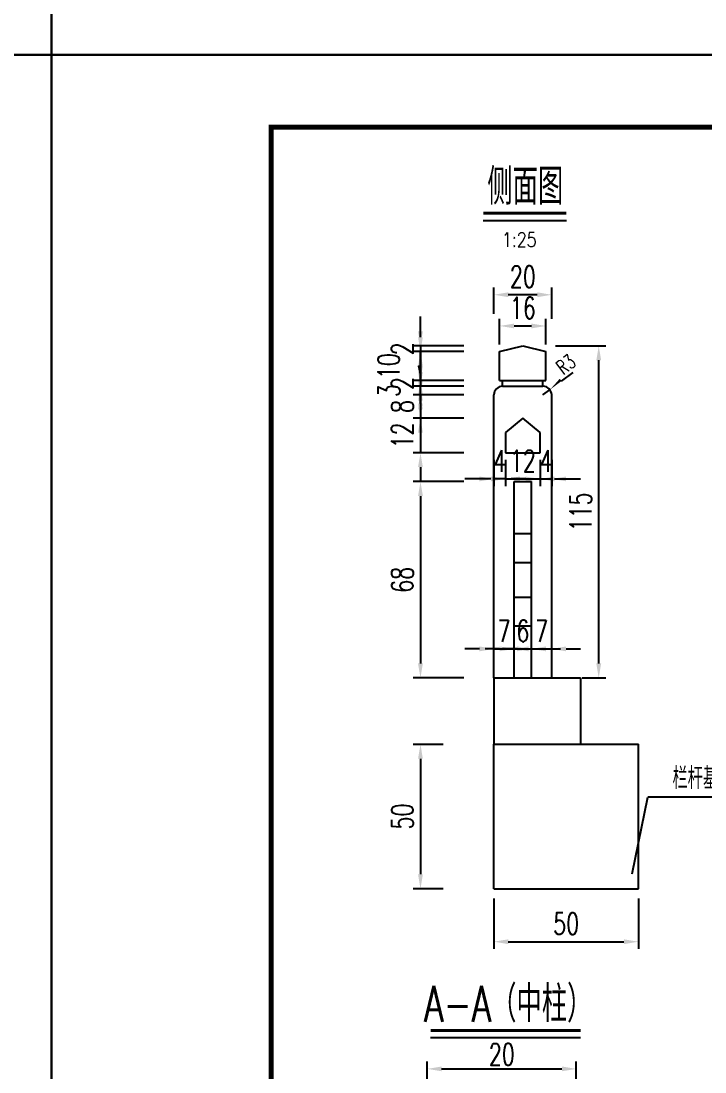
# Model space of a CAD drawing. Header units: millimetres. Extents: x -51 to 12129, y -1309 to -715.
# Drawn here: x 9605.1 to 9699.8, y -1152.5 to -1007 of the extents above; entities that cross this region are included whole.
import ezdxf
from ezdxf.enums import TextEntityAlignment as Align

# ---------------------------------------------------------------- set-up
doc = ezdxf.new("R2010")
doc.units = ezdxf.units.MM
doc.header["$LTSCALE"] = 0.25
for name, color, linetype in [('10', 1, 'Continuous'), ('DIMENSION', 2, 'Continuous'), ('图框', 7, 'Continuous'), ('尺寸标注', 2, 'Continuous'), ('文字', 7, 'Continuous'), ('标注', 4, 'Continuous')]:
    doc.layers.add(name, color=color, linetype=linetype)
doc.styles.get("Standard").update_dxf_attribs({"font": 'simplex1.shx', "width": 0.7, "bigfont": 'hztxt.shx'})
doc.styles.add('TEXT', font='simplex1.shx', dxfattribs={"width": 0.7, "bigfont": 'hztxt.shx'})
doc.dimstyles.new('比例1：25', dxfattribs={"dimtxt": 3, "dimasz": 2, "dimexe": 1, "dimexo": 1, "dimgap": 1, "dimtad": 1, "dimdec": 1, "dimlfac": 2.5, "dimzin": 9, "dimdsep": 46, "dimtxsty": 'Standard', "dimcen": -0.09, "dimclrd": 4, "dimclre": 4, "dimclrt": 7, "dimaunit": 1, "dimadec": 0, "dimazin": 0, "dimtfac": 0.0005, "dimtdec": 1, "dimtix": 1, "dimtmove": 2, "dimatfit": 3, "dimfxl": 0, "dimtolj": 1, "dimtzin": 13, "dimarcsym": 0})
doc.dimstyles.new('比例：1：10', dxfattribs={"dimscale": 0, "dimtxt": 3, "dimasz": 2, "dimexe": 1, "dimexo": 1, "dimgap": 0.5, "dimtad": 1, "dimdec": 1, "dimzin": 9, "dimdsep": 46, "dimtxsty": 'Standard', "dimcen": 0.5, "dimclrd": 256, "dimclre": 256, "dimclrt": 256, "dimadec": 1, "dimazin": 2, "dimtfac": 1, "dimtdec": 1, "dimtix": 1, "dimtmove": 2, "dimatfit": 3, "dimfxl": 0, "dimtolj": 1, "dimtzin": 0, "dimlwd": -1, "dimlwe": -1, "dimarcsym": 0})

# ---------------------------------------------------------------- blocks, each defined once
blk = doc.blocks.new('DIM')
blk.add_lwpolyline([(-1, -0.1, 0.2, 0, 0), (0, 0, 0, 0, 0)], format="xyseb")
blk = doc.blocks.new('*D1608')
at = {"layer": 'Defpoints', "color": 0, "linetype": 'Continuous'}
for p in [(9674.57, -1051.96), (9685.08, -1051.96), (9681.77, -1097.96)]:
    blk.add_point(p, dxfattribs=at)
at = {"layer": '标注', "color": 4, "linetype": 'Continuous', "lineweight": -2}
for p, q in [((9679.08, -1051.96), (9686.08, -1051.96)), ((9685.08, -1095.96), (9685.08, -1053.96)), ((9682.77, -1097.96), (9686.08, -1097.96))]:
    blk.add_line(p, q, dxfattribs=at)
at = {"layer": '标注', "color": 4, "linetype": 'Continuous'}
for points in [[(9684.75, -1053.96), (9685.42, -1053.96), (9685.08, -1051.96)], [(9684.75, -1095.96), (9685.42, -1095.96), (9685.08, -1097.96)]]:
    blk.add_solid(points, dxfattribs=at)
at = {"layer": '标注', "color": 7, "linetype": 'Continuous', "insert": (9682.58, -1074.96), "char_height": 3, "attachment_point": 5, "rotation": 90}
blk.add_mtext('\\A1;115', dxfattribs=at)
blk = doc.blocks.new('*D1609')
at = {"layer": 'Defpoints', "color": 0, "linetype": 'Continuous'}
for p in [(9673.37, -1093.94), (9670.57, -1097.96), (9673.37, -1097.96)]:
    blk.add_point(p, dxfattribs=at)
at = {"layer": '标注', "color": 4, "linetype": 'Continuous', "lineweight": -2}
for p, q in [((9670.57, -1096.96), (9670.57, -1092.94)), ((9673.37, -1096.96), (9673.37, -1092.94)), ((9668.57, -1093.94), (9666.57, -1093.94)), ((9670.57, -1093.94), (9673.37, -1093.94)), ((9675.37, -1093.94), (9677.37, -1093.94))]:
    blk.add_line(p, q, dxfattribs=at)
at = {"layer": '标注', "color": 4, "linetype": 'Continuous'}
for points in [[(9668.57, -1093.6), (9668.57, -1094.27), (9670.57, -1093.94)], [(9675.37, -1093.6), (9675.37, -1094.27), (9673.37, -1093.94)]]:
    blk.add_solid(points, dxfattribs=at)
at = {"layer": '标注', "color": 7, "linetype": 'Continuous', "insert": (9671.97, -1091.44), "char_height": 3, "attachment_point": 5}
blk.add_mtext('\\A1;7', dxfattribs=at)
blk = doc.blocks.new('*D1610')
at = {"layer": 'Defpoints', "color": 0, "linetype": 'Continuous'}
for p in [(9675.77, -1093.94), (9673.37, -1097.96), (9675.77, -1097.96)]:
    blk.add_point(p, dxfattribs=at)
at = {"layer": '标注', "color": 4, "linetype": 'Continuous', "lineweight": -2}
for p, q in [((9673.37, -1096.96), (9673.37, -1092.94)), ((9675.77, -1096.96), (9675.77, -1092.94)), ((9671.37, -1093.94), (9669.37, -1093.94)), ((9673.37, -1093.94), (9675.77, -1093.94)), ((9677.77, -1093.94), (9679.77, -1093.94))]:
    blk.add_line(p, q, dxfattribs=at)
at = {"layer": '标注', "color": 4, "linetype": 'Continuous'}
for points in [[(9671.37, -1093.6), (9671.37, -1094.27), (9673.37, -1093.94)], [(9677.77, -1093.6), (9677.77, -1094.27), (9675.77, -1093.94)]]:
    blk.add_solid(points, dxfattribs=at)
at = {"layer": '标注', "color": 7, "linetype": 'Continuous', "insert": (9674.57, -1091.44), "char_height": 3, "attachment_point": 5}
blk.add_mtext('\\A1;6', dxfattribs=at)
blk = doc.blocks.new('*D1611')
at = {"layer": 'Defpoints', "color": 0, "linetype": 'Continuous'}
for p in [(9678.57, -1093.94), (9675.77, -1097.96), (9678.57, -1097.96)]:
    blk.add_point(p, dxfattribs=at)
at = {"layer": '标注', "color": 4, "linetype": 'Continuous', "lineweight": -2}
for p, q in [((9675.77, -1096.96), (9675.77, -1092.94)), ((9678.57, -1096.96), (9678.57, -1092.94)), ((9673.77, -1093.94), (9671.77, -1093.94)), ((9675.77, -1093.94), (9678.57, -1093.94)), ((9680.57, -1093.94), (9682.57, -1093.94))]:
    blk.add_line(p, q, dxfattribs=at)
at = {"layer": '标注', "color": 4, "linetype": 'Continuous'}
for points in [[(9673.77, -1093.6), (9673.77, -1094.27), (9675.77, -1093.94)], [(9680.57, -1093.6), (9680.57, -1094.27), (9678.57, -1093.94)]]:
    blk.add_solid(points, dxfattribs=at)
at = {"layer": '标注', "color": 7, "linetype": 'Continuous', "insert": (9677.17, -1091.44), "char_height": 3, "attachment_point": 5}
blk.add_mtext('\\A1;7', dxfattribs=at)
blk = doc.blocks.new('*D1612')
at = {"layer": 'Defpoints', "color": 0, "linetype": 'Continuous'}
for p in [(9670.57, -1066.76), (9672.17, -1066.76), (9670.57, -1070.39)]:
    blk.add_point(p, dxfattribs=at)
at = {"layer": '标注', "color": 4, "linetype": 'Continuous', "lineweight": -2}
for p, q in [((9670.57, -1067.76), (9670.57, -1071.39)), ((9672.17, -1067.76), (9672.17, -1071.39)), ((9668.57, -1070.39), (9666.57, -1070.39)), ((9672.17, -1070.39), (9670.57, -1070.39)), ((9674.17, -1070.39), (9676.17, -1070.39))]:
    blk.add_line(p, q, dxfattribs=at)
at = {"layer": '标注', "color": 4, "linetype": 'Continuous'}
for points in [[(9668.57, -1070.06), (9668.57, -1070.72), (9670.57, -1070.39)], [(9674.17, -1070.06), (9674.17, -1070.72), (9672.17, -1070.39)]]:
    blk.add_solid(points, dxfattribs=at)
at = {"layer": '标注', "color": 7, "linetype": 'Continuous', "insert": (9671.37, -1067.89), "char_height": 3, "attachment_point": 5}
blk.add_mtext('\\A1;4', dxfattribs=at)
blk = doc.blocks.new('*D1613')
at = {"layer": 'Defpoints', "color": 0, "linetype": 'Continuous'}
for p in [(9672.17, -1066.76), (9676.97, -1066.76), (9676.97, -1070.39)]:
    blk.add_point(p, dxfattribs=at)
at = {"layer": '标注', "color": 4, "linetype": 'Continuous', "lineweight": -2}
for p, q in [((9672.17, -1067.76), (9672.17, -1071.39)), ((9676.97, -1067.76), (9676.97, -1071.39)), ((9670.17, -1070.39), (9668.17, -1070.39)), ((9672.17, -1070.39), (9676.97, -1070.39)), ((9678.97, -1070.39), (9680.97, -1070.39))]:
    blk.add_line(p, q, dxfattribs=at)
at = {"layer": '标注', "color": 4, "linetype": 'Continuous'}
for points in [[(9670.17, -1070.06), (9670.17, -1070.72), (9672.17, -1070.39)], [(9678.97, -1070.06), (9678.97, -1070.72), (9676.97, -1070.39)]]:
    blk.add_solid(points, dxfattribs=at)
at = {"layer": '标注', "color": 7, "linetype": 'Continuous', "insert": (9674.57, -1067.89), "char_height": 3, "attachment_point": 5}
blk.add_mtext('\\A1;12', dxfattribs=at)
blk = doc.blocks.new('*D1614')
at = {"layer": 'Defpoints', "color": 0, "linetype": 'Continuous'}
for p in [(9676.97, -1066.76), (9678.57, -1066.76), (9678.57, -1070.39)]:
    blk.add_point(p, dxfattribs=at)
at = {"layer": '标注', "color": 4, "linetype": 'Continuous', "lineweight": -2}
for p, q in [((9676.97, -1067.76), (9676.97, -1071.39)), ((9678.57, -1067.76), (9678.57, -1071.39)), ((9674.97, -1070.39), (9672.97, -1070.39)), ((9676.97, -1070.39), (9678.57, -1070.39)), ((9680.57, -1070.39), (9682.57, -1070.39))]:
    blk.add_line(p, q, dxfattribs=at)
at = {"layer": '标注', "color": 4, "linetype": 'Continuous'}
for points in [[(9674.97, -1070.06), (9674.97, -1070.72), (9676.97, -1070.39)], [(9680.57, -1070.06), (9680.57, -1070.72), (9678.57, -1070.39)]]:
    blk.add_solid(points, dxfattribs=at)
at = {"layer": '标注', "color": 7, "linetype": 'Continuous', "insert": (9677.77, -1067.89), "char_height": 3, "attachment_point": 5}
blk.add_mtext('\\A1;4', dxfattribs=at)
blk = doc.blocks.new('*D1615')
at = {"layer": 'Defpoints', "color": 0, "linetype": 'Continuous'}
for p in [(9677.77, -1049.2), (9671.37, -1052.76), (9677.77, -1052.76)]:
    blk.add_point(p, dxfattribs=at)
at = {"layer": '标注', "color": 4, "linetype": 'Continuous', "lineweight": -2}
for p, q in [((9671.37, -1051.76), (9671.37, -1048.2)), ((9677.77, -1051.76), (9677.77, -1048.2)), ((9673.37, -1049.2), (9675.77, -1049.2))]:
    blk.add_line(p, q, dxfattribs=at)
at = {"layer": '标注', "color": 4, "linetype": 'Continuous'}
for points in [[(9673.37, -1048.87), (9673.37, -1049.53), (9671.37, -1049.2)], [(9675.77, -1048.87), (9675.77, -1049.53), (9677.77, -1049.2)]]:
    blk.add_solid(points, dxfattribs=at)
at = {"layer": '标注', "color": 7, "linetype": 'Continuous', "insert": (9674.57, -1046.7), "char_height": 3, "attachment_point": 5}
blk.add_mtext('\\A1;16', dxfattribs=at)
blk = doc.blocks.new('*D1616')
at = {"layer": 'Defpoints', "color": 0, "linetype": 'Continuous'}
for p in [(9670.57, -1044.88), (9670.57, -1048.52), (9678.57, -1049.2)]:
    blk.add_point(p, dxfattribs=at)
at = {"layer": '标注', "color": 4, "linetype": 'Continuous', "lineweight": -2}
for p, q in [((9670.57, -1047.52), (9670.57, -1043.88)), ((9678.57, -1048.2), (9678.57, -1043.88)), ((9676.57, -1044.88), (9672.57, -1044.88))]:
    blk.add_line(p, q, dxfattribs=at)
at = {"layer": '标注', "color": 4, "linetype": 'Continuous'}
for points in [[(9672.57, -1044.54), (9672.57, -1045.21), (9670.57, -1044.88)], [(9676.57, -1044.54), (9676.57, -1045.21), (9678.57, -1044.88)]]:
    blk.add_solid(points, dxfattribs=at)
at = {"layer": '标注', "color": 7, "linetype": 'Continuous', "insert": (9674.57, -1042.38), "char_height": 3, "attachment_point": 5}
blk.add_mtext('\\A1;20', dxfattribs=at)
blk = doc.blocks.new('*D1617')
at = {"layer": 'Defpoints', "color": 0, "linetype": 'Continuous'}
for p in [(9664.57, -1107.16), (9660.41, -1127.16), (9664.57, -1127.16)]:
    blk.add_point(p, dxfattribs=at)
at = {"layer": '标注', "color": 4, "linetype": 'Continuous', "lineweight": -2}
for p, q in [((9663.57, -1107.16), (9659.41, -1107.16)), ((9660.41, -1109.16), (9660.41, -1125.16)), ((9663.57, -1127.16), (9659.41, -1127.16))]:
    blk.add_line(p, q, dxfattribs=at)
at = {"layer": '标注', "color": 4, "linetype": 'Continuous'}
for points in [[(9660.07, -1109.16), (9660.74, -1109.16), (9660.41, -1107.16)], [(9660.07, -1125.16), (9660.74, -1125.16), (9660.41, -1127.16)]]:
    blk.add_solid(points, dxfattribs=at)
at = {"layer": '标注', "color": 7, "linetype": 'Continuous', "insert": (9657.91, -1117.16), "char_height": 3, "attachment_point": 5, "rotation": 90}
blk.add_mtext('\\A1;50', dxfattribs=at)
blk = doc.blocks.new('*D1649')
at = {"layer": 'Defpoints', "color": 0, "linetype": 'Continuous'}
for p in [(9670.57, -1127.16), (9690.57, -1127.16), (9690.57, -1134.5)]:
    blk.add_point(p, dxfattribs=at)
at = {"layer": '标注', "color": 4, "linetype": 'Continuous', "lineweight": -2}
for p, q in [((9670.57, -1128.5), (9670.57, -1135.5)), ((9690.57, -1128.5), (9690.57, -1135.5)), ((9672.57, -1134.5), (9688.57, -1134.5))]:
    blk.add_line(p, q, dxfattribs=at)
at = {"layer": '标注', "color": 4, "linetype": 'Continuous'}
for points in [[(9672.57, -1134.17), (9672.57, -1134.84), (9670.57, -1134.5)], [(9688.57, -1134.17), (9688.57, -1134.84), (9690.57, -1134.5)]]:
    blk.add_solid(points, dxfattribs=at)
at = {"layer": '标注', "color": 7, "linetype": 'Continuous', "insert": (9680.57, -1132), "char_height": 3, "attachment_point": 5}
blk.add_mtext('\\A1;50', dxfattribs=at)
blk = doc.blocks.new('*D1512')
at = {"layer": 'Defpoints', "color": 0}
for p in [(9674.57, -1051.96), (9660.41, -1052.76), (9671.37, -1052.76)]:
    blk.add_point(p, dxfattribs=at)
at = {"layer": '标注', "color": 4, "lineweight": -2}
for p, q in [((9660.41, -1049.96), (9660.41, -1047.96)), ((9666.41, -1051.96), (9659.41, -1051.96)), ((9660.41, -1051.96), (9660.41, -1052.76)), ((9666.41, -1052.76), (9659.41, -1052.76)), ((9660.41, -1054.76), (9660.41, -1056.76))]:
    blk.add_line(p, q, dxfattribs=at)
at = {"layer": '标注', "color": 4}
for points in [[(9660.07, -1049.96), (9660.74, -1049.96), (9660.41, -1051.96)], [(9660.07, -1054.76), (9660.74, -1054.76), (9660.41, -1052.76)]]:
    blk.add_solid(points, dxfattribs=at)
at = {"layer": '标注', "color": 7, "insert": (9657.91, -1052.36), "char_height": 3, "attachment_point": 5, "rotation": 90}
blk.add_mtext('\\A1;2', dxfattribs=at)
blk = doc.blocks.new('*D1650')
at = {"layer": 'Defpoints', "color": 0}
for p in [(9671.37, -1052.76), (9660.41, -1056.76), (9671.37, -1056.76)]:
    blk.add_point(p, dxfattribs=at)
at = {"layer": '标注', "color": 4, "lineweight": -2}
for p, q in [((9660.41, -1050.76), (9660.41, -1048.76)), ((9666.41, -1052.76), (9659.41, -1052.76)), ((9660.41, -1052.76), (9660.41, -1056.76)), ((9666.41, -1056.76), (9659.41, -1056.76)), ((9660.41, -1058.76), (9660.41, -1060.76))]:
    blk.add_line(p, q, dxfattribs=at)
at = {"layer": '标注', "color": 4}
for points in [[(9660.07, -1050.76), (9660.74, -1050.76), (9660.41, -1052.76)], [(9660.07, -1058.76), (9660.74, -1058.76), (9660.41, -1056.76)]]:
    blk.add_solid(points, dxfattribs=at)
at = {"layer": '标注', "color": 7, "insert": (9656, -1054.76), "char_height": 3, "attachment_point": 5, "rotation": 90}
blk.add_mtext('\\A1;10', dxfattribs=at)
blk = doc.blocks.new('*D1651')
at = {"layer": 'Defpoints', "color": 0}
for p in [(9672.34, -1056.76), (9660.41, -1057.56), (9672.34, -1057.56)]:
    blk.add_point(p, dxfattribs=at)
at = {"layer": '标注', "color": 4, "lineweight": -2}
for p, q in [((9660.41, -1054.76), (9660.41, -1052.76)), ((9666.41, -1056.76), (9659.41, -1056.76)), ((9660.41, -1056.76), (9660.41, -1057.56)), ((9666.41, -1057.56), (9659.41, -1057.56)), ((9660.41, -1059.56), (9660.41, -1061.56))]:
    blk.add_line(p, q, dxfattribs=at)
at = {"layer": '标注', "color": 4}
for points in [[(9660.07, -1054.76), (9660.74, -1054.76), (9660.41, -1056.76)], [(9660.07, -1059.56), (9660.74, -1059.56), (9660.41, -1057.56)]]:
    blk.add_solid(points, dxfattribs=at)
at = {"layer": '标注', "color": 7, "insert": (9657.91, -1057.16), "char_height": 3, "attachment_point": 5, "rotation": 90}
blk.add_mtext('\\A1;2', dxfattribs=at)
blk = doc.blocks.new('*D1652')
at = {"layer": 'Defpoints', "color": 0}
for p in [(9660.41, -1057.56), (9672.34, -1057.56), (9670.57, -1058.76)]:
    blk.add_point(p, dxfattribs=at)
at = {"layer": '标注', "color": 4, "lineweight": -2}
for p, q in [((9660.41, -1055.56), (9660.41, -1053.56)), ((9666.41, -1057.56), (9659.41, -1057.56)), ((9660.41, -1058.76), (9660.41, -1057.56)), ((9666.41, -1058.76), (9659.41, -1058.76)), ((9660.41, -1060.76), (9660.41, -1062.76))]:
    blk.add_line(p, q, dxfattribs=at)
at = {"layer": '标注', "color": 4}
for points in [[(9660.07, -1055.56), (9660.74, -1055.56), (9660.41, -1057.56)], [(9660.07, -1060.76), (9660.74, -1060.76), (9660.41, -1058.76)]]:
    blk.add_solid(points, dxfattribs=at)
at = {"layer": '标注', "color": 7, "insert": (9656.05, -1058.16), "char_height": 3, "attachment_point": 5, "rotation": 90}
blk.add_mtext('\\A1;3', dxfattribs=at)
blk = doc.blocks.new('*D1653')
at = {"layer": 'Defpoints', "color": 0}
for p in [(9670.57, -1058.76), (9660.41, -1061.96), (9674.57, -1061.96)]:
    blk.add_point(p, dxfattribs=at)
at = {"layer": '标注', "color": 4, "lineweight": -2}
for p, q in [((9660.41, -1056.76), (9660.41, -1054.76)), ((9666.41, -1058.76), (9659.41, -1058.76)), ((9660.41, -1058.76), (9660.41, -1061.96)), ((9666.41, -1061.96), (9659.41, -1061.96)), ((9660.41, -1063.96), (9660.41, -1065.96))]:
    blk.add_line(p, q, dxfattribs=at)
at = {"layer": '标注', "color": 4}
for points in [[(9660.07, -1056.76), (9660.74, -1056.76), (9660.41, -1058.76)], [(9660.07, -1063.96), (9660.74, -1063.96), (9660.41, -1061.96)]]:
    blk.add_solid(points, dxfattribs=at)
at = {"layer": '标注', "color": 7, "insert": (9657.91, -1060.36), "char_height": 3, "attachment_point": 5, "rotation": 90}
blk.add_mtext('\\A1;8', dxfattribs=at)
blk = doc.blocks.new('*D1513')
at = {"layer": 'Defpoints', "color": 0}
for p in [(9674.57, -1061.96), (9660.41, -1066.76), (9741.31, -1066.76)]:
    blk.add_point(p, dxfattribs=at)
at = {"layer": '标注', "color": 4, "lineweight": -2}
for p, q in [((9660.41, -1059.96), (9660.41, -1057.96)), ((9666.41, -1061.96), (9659.41, -1061.96)), ((9660.41, -1061.96), (9660.41, -1066.76)), ((9666.41, -1066.76), (9659.41, -1066.76)), ((9660.41, -1068.76), (9660.41, -1070.76))]:
    blk.add_line(p, q, dxfattribs=at)
at = {"layer": '标注', "color": 4}
for points in [[(9660.07, -1059.96), (9660.74, -1059.96), (9660.41, -1061.96)], [(9660.07, -1068.76), (9660.74, -1068.76), (9660.41, -1066.76)]]:
    blk.add_solid(points, dxfattribs=at)
at = {"layer": '标注', "color": 7, "insert": (9657.91, -1064.36), "char_height": 3, "attachment_point": 5, "rotation": 90}
blk.add_mtext('\\A1;12', dxfattribs=at)
blk = doc.blocks.new('*D1514')
at = {"layer": 'Defpoints', "color": 0}
for p in [(9674.57, -1070.76), (9660.41, -1097.96), (9695.48, -1097.96)]:
    blk.add_point(p, dxfattribs=at)
at = {"layer": '标注', "color": 4, "lineweight": -2}
for p, q in [((9666.41, -1070.76), (9659.41, -1070.76)), ((9660.41, -1072.76), (9660.41, -1095.96)), ((9666.41, -1097.96), (9659.41, -1097.96))]:
    blk.add_line(p, q, dxfattribs=at)
at = {"layer": '标注', "color": 4}
for points in [[(9660.07, -1072.76), (9660.74, -1072.76), (9660.41, -1070.76)], [(9660.07, -1095.96), (9660.74, -1095.96), (9660.41, -1097.96)]]:
    blk.add_solid(points, dxfattribs=at)
at = {"layer": '标注', "color": 7, "insert": (9657.91, -1084.36), "char_height": 3, "attachment_point": 5, "rotation": 90}
blk.add_mtext('\\A1;68', dxfattribs=at)
blk = doc.blocks.new('*D1515')
at = {"layer": 'Defpoints', "color": 0}
for p in [(9681.98, -1152.12), (9661.34, -1165.96), (9681.98, -1165.96)]:
    blk.add_point(p, dxfattribs=at)
at = {"layer": '标注'}
for p, q in [((9661.34, -1158.12), (9661.34, -1151.12)), ((9681.98, -1158.12), (9681.98, -1151.12)), ((9663.34, -1152.12), (9679.98, -1152.12))]:
    blk.add_line(p, q, dxfattribs=at)
for points in [[(9663.34, -1151.79), (9663.34, -1152.45), (9661.34, -1152.12)], [(9679.98, -1151.79), (9679.98, -1152.45), (9681.98, -1152.12)]]:
    blk.add_solid(points, dxfattribs=at)
at = {"layer": '标注', "insert": (9671.66, -1150.12), "char_height": 3, "attachment_point": 5}
blk.add_mtext('\\A1;20', dxfattribs=at)
blk = doc.blocks.new('123')
at = {"layer": '图框', "color": 2}
blk.add_lwpolyline([(369.33, -1011.65), (369.33, -714.65), (-50.67, -714.65), (-50.67, -1011.65)], close=True, dxfattribs=at)

msp = doc.modelspace()

# ---------------------------------------------------------------- linework, layer by layer
for p, q in [((9679.92784, -1056.83547), (9681.5275, -1055.63501)), ((9677.3684, -1058.7562), (9678.32819, -1058.03593))]:
    msp.add_line(p, q)
at = {"const_width": 0.7}
msp.add_lwpolyline([(10019.75412, -1021.65471), (9639.75412, -1021.65471), (9639.75412, -1298.65471), (10019.75412, -1298.65471)], close=True, dxfattribs=at)
at = {"layer": '10', "linetype": 'Continuous'}
for p, q in [((9671.3684, -1052.7562), (9674.5684, -1051.9562)), ((9674.5684, -1051.9562), (9677.7684, -1052.7562)), ((9671.3684, -1056.7562), (9671.3684, -1052.7562)), ((9677.7684, -1056.7562), (9677.7684, -1052.7562)), ((9671.3684, -1056.7562), (9671.7684, -1056.7562)), ((9671.7684, -1057.5562), (9671.7684, -1056.7562)), ((9671.7684, -1056.7562), (9677.3684, -1056.7562)), ((9677.3684, -1057.5562), (9677.3684, -1056.7562)), ((9677.3684, -1056.7562), (9677.7684, -1056.7562)), ((9671.7684, -1057.5562), (9677.3684, -1057.5562)), ((9670.5684, -1097.9562), (9670.5684, -1058.7562)), ((9678.5684, -1097.9562), (9678.5684, -1058.7562)), ((9670.5684, -1097.9562), (9670.5684, -1107.1562)), ((9670.5684, -1097.9562), (9682.5684, -1097.9562)), ((9682.5684, -1097.9562), (9682.5684, -1107.1562)), ((9670.5684, -1107.1562), (9690.5684, -1107.1562)), ((9670.5684, -1127.1562), (9670.5684, -1107.1562)), ((9690.5684, -1127.1562), (9690.5684, -1107.1562)), ((9670.5684, -1127.1562), (9690.5684, -1127.1562))]:
    msp.add_line(p, q, dxfattribs=at)
for centre, start, end in [((9671.7684, -1058.7562), 90, 180), ((9677.3684, -1058.7562), 0, 90)]:
    msp.add_arc(centre, 1.2, start, end, dxfattribs=at)
at = {"layer": 'DIMENSION', "color": 6}
for p, q in [((9674.5684, -1061.9562), (9672.1684, -1063.9562)), ((9676.9684, -1063.9562), (9674.5684, -1061.9562)), ((9672.1684, -1063.9562), (9672.1684, -1066.7562)), ((9676.9684, -1066.7562), (9676.9684, -1063.9562)), ((9672.1684, -1066.7562), (9676.9684, -1066.7562)), ((9673.3684, -1070.7562), (9675.7684, -1070.7562)), ((9673.3684, -1097.9562), (9673.3684, -1070.7562)), ((9675.7684, -1097.9562), (9675.7684, -1070.7562)), ((9673.3684, -1077.9562), (9675.7684, -1077.9562)), ((9673.3684, -1081.9562), (9675.7684, -1081.9562)), ((9673.3684, -1086.7562), (9675.7684, -1086.7562)), ((9673.3684, -1090.7562), (9675.7684, -1090.7562))]:
    msp.add_line(p, q, dxfattribs=at)
at = {"layer": '文字'}
for p, q in [((9669.09726, -1034.57358), (9680.62051, -1034.57358)), ((9661.81796, -1147.79517), (9682.56136, -1147.79517))]:
    msp.add_line(p, q, dxfattribs=at)
at = {"layer": '文字', "const_width": 0.4}
for points in [[(9669.09726, -1033.57358), (9680.62051, -1033.57358)], [(9661.81796, -1146.79517), (9682.56136, -1146.79517)]]:
    msp.add_lwpolyline(points, dxfattribs=at)
at = {"layer": '标注', "linetype": 'Continuous'}
for p, q in [((9660.40709, -1049.86875), (9660.40709, -1047.86875)), ((9660.40709, -1052.66875), (9660.40709, -1056.66875)), ((9660.40709, -1054.66875), (9660.40709, -1056.66875)), ((9660.40709, -1056.66875), (9660.40709, -1054.66875))]:
    msp.add_line(p, q, dxfattribs=at)
at = {"layer": '标注'}
for p, q in [((9670.5684, -1097.9562), (9678.5684, -1097.9562)), ((9689.70504, -1125.07735), (9691.8779, -1114.47827)), ((9706.94619, -1114.47224), (9691.8779, -1114.47827))]:
    msp.add_line(p, q, dxfattribs=at)

# ---------------------------------------------------------------- block references
at = {"xscale": 2.000000000000054, "yscale": 2, "zscale": 2, "rotation": 216.8864003834145}
msp.add_blockref('DIM', (9678.32819, -1058.03593), dxfattribs=at)
at = {"layer": '标注'}
for p in [(9240, 0), (9660, 0), (9240, -297), (9660, -297)]:
    msp.add_blockref('123', p, dxfattribs=at)
at = {"layer": '标注', "linetype": 'Continuous', "xscale": 2, "yscale": 2, "zscale": 2, "rotation": 270}
msp.add_blockref('DIM', (9660.40709, -1056.66875), dxfattribs=at)

# ---------------------------------------------------------------- texts
at = {"color": 7, "style": 'TEXT', "width": 0.8}
msp.add_text('1:25', height=2, dxfattribs=at).set_placement((9674.08028, -1037.24386), align=Align.MIDDLE)
at = {"color": 7, "insert": (9680.52135, -1054.51248), "char_height": 2, "attachment_point": 5, "rotation": 36.8864004, "style": 'TEXT'}
msp.add_mtext('\\A1;R3', dxfattribs=at)
at = {"layer": '尺寸标注', "color": 7, "linetype": 'Continuous', "width": 0.7}
msp.add_text('栏杆基础', height=3, dxfattribs=at).set_placement((9699.49786, -1111.68762), align=Align.MIDDLE)
at = {"layer": '文字', "width": 0.7}
for s, p in [('侧面图', (9674.91436, -1029.90344)), ('A-A（中柱）', (9672.5497, -1143.12503))]:
    msp.add_text(s, height=5, dxfattribs=at).set_placement(p, align=Align.MIDDLE_CENTER)

# ---------------------------------------------------------------- dimensions: what is measured, and where the dimension line sits
at = {"layer": '标注', "linetype": 'Continuous'}
for base, p1, p2, picture, middle in [((9670.5684, -1044.87712), (9678.5684, -1049.19878), (9670.5684, -1048.51528), '*D1616', (9674.5684, -1042.37712)), ((9677.7684, -1049.19878), (9671.3684, -1052.7562), (9677.7684, -1052.7562), '*D1615', (9674.5684, -1046.69878)), ((9670.5684, -1070.38928), (9672.1684, -1066.7562), (9670.5684, -1066.7562), '*D1612', (9671.3684, -1067.88928)), ((9676.9684, -1070.38928), (9672.1684, -1066.7562), (9676.9684, -1066.7562), '*D1613', (9674.5684, -1067.88928)), ((9678.5684, -1070.38928), (9676.9684, -1066.7562), (9678.5684, -1066.7562), '*D1614', (9677.7684, -1067.88928)), ((9673.3684, -1093.93739), (9670.5684, -1097.9562), (9673.3684, -1097.9562), '*D1609', (9671.9684, -1091.43739)), ((9675.7684, -1093.93739), (9673.3684, -1097.9562), (9675.7684, -1097.9562), '*D1610', (9674.5684, -1091.43739)), ((9678.5684, -1093.93739), (9675.7684, -1097.9562), (9678.5684, -1097.9562), '*D1611', (9677.1684, -1091.43739)), ((9690.5684, -1134.50315), (9670.5684, -1127.1562), (9690.5684, -1127.1562), '*D1649', (9680.5684, -1132.00315))]:
    dim = msp.add_linear_dim(base=base, p1=p1, p2=p2, dimstyle='比例1：25', dxfattribs=at)
    dim.commit()
    dim.dimension.update_dxf_attribs({"geometry": picture, "text_midpoint": middle})
at = {"layer": '标注'}
for base, p1, p2, picture, middle in [((9660.40709, -1052.7562), (9674.5684, -1051.9562), (9671.3684, -1052.7562), '*D1512', (9657.90709, -1052.3562)), ((9660.40709, -1057.5562), (9672.33891, -1056.7562), (9672.33891, -1057.5562), '*D1651', (9657.90709, -1057.1562)), ((9660.40709, -1061.9562), (9670.5684, -1058.7562), (9674.5684, -1061.9562), '*D1653', (9657.90709, -1060.3562)), ((9660.40709, -1066.7562), (9674.5684, -1061.9562), (9741.30566, -1066.7562), '*D1513', (9657.90709, -1064.3562)), ((9660.40709, -1097.9562), (9674.5684, -1070.7562), (9695.48423, -1097.9562), '*D1514', (9657.90709, -1084.3562))]:
    dim = msp.add_linear_dim(base=base, p1=p1, p2=p2, angle=90, dimstyle='比例1：25', dxfattribs=at)
    dim.commit()
    dim.dimension.update_dxf_attribs({"geometry": picture, "text_midpoint": middle})
for base, p1, p2, picture, middle in [((9660.40709, -1056.7562), (9671.3684, -1052.7562), (9671.3684, -1056.7562), '*D1650', (9656.00038, -1054.7562)), ((9660.40709, -1057.5562), (9670.5684, -1058.7562), (9672.33891, -1057.5562), '*D1652', (9656.04643, -1058.1562))]:
    dim = msp.add_linear_dim(base=base, p1=p1, p2=p2, angle=90, dimstyle='比例1：25', dxfattribs=at)
    dim.commit()
    dim.dimension.update_dxf_attribs({"geometry": picture, "text_midpoint": middle, "dimtype": 160})
at = {"layer": '标注', "linetype": 'Continuous'}
for base, p1, p2, picture, middle in [((9685.08459, -1051.9562), (9681.7684, -1097.9562), (9674.5684, -1051.9562), '*D1608', (9682.58459, -1074.9562)), ((9660.40709, -1127.1562), (9664.5684, -1107.1562), (9664.5684, -1127.1562), '*D1617', (9657.90709, -1117.1562))]:
    dim = msp.add_linear_dim(base=base, p1=p1, p2=p2, angle=90, dimstyle='比例1：25', dxfattribs=at)
    dim.commit()
    dim.dimension.update_dxf_attribs({"geometry": picture, "text_midpoint": middle})
at = {"layer": '标注'}
dim = msp.add_linear_dim(base=(9681.98182, -1152.12084), p1=(9661.34182, -1165.96151), p2=(9681.98182, -1165.96151), text='20', dimstyle='比例：1：10', override={"dimscale": 1}, dxfattribs=at)
dim.commit()
dim.dimension.update_dxf_attribs({"geometry": '*D1515', "text_midpoint": (9671.66182, -1150.12084)})

doc.saveas('drawing.dxf')
